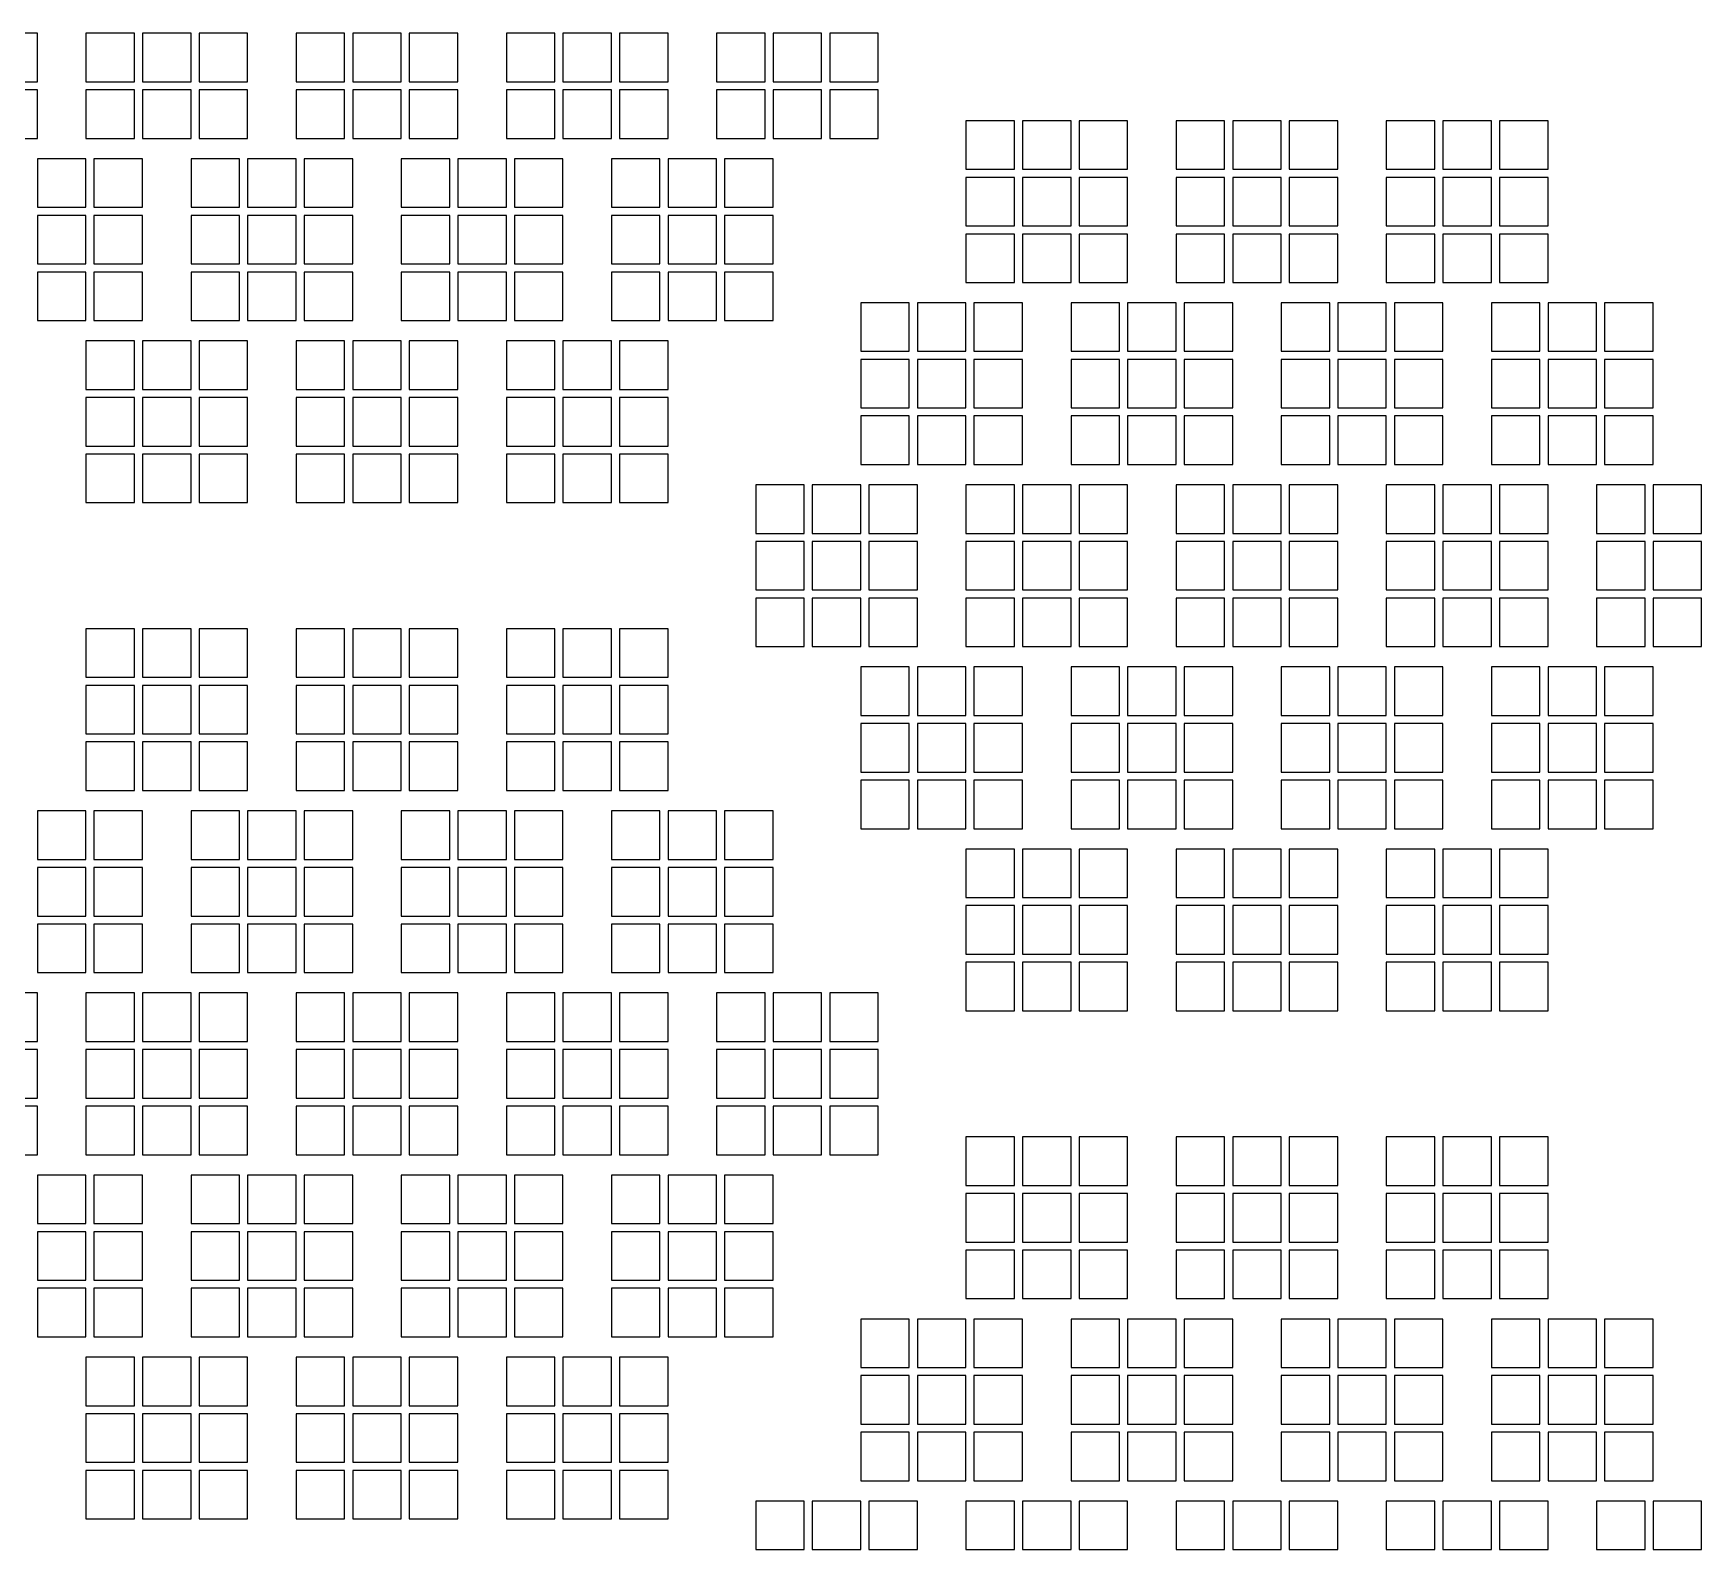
# Model space of a CAD drawing. Extents: x -49 to 54, y -38 to 38.
# Drawn here: x 33.25 to 43.56, y -1.37 to 8 of the extents above; entities that cross this region are included whole.
import ezdxf

# ---------------------------------------------------------------- set-up
doc = ezdxf.new("R2010")
doc.units = 0
doc.layers.add('BACK_LAYER', color=5, linetype='CONTINUOUS')

msp = doc.modelspace()

# ---------------------------------------------------------------- linework, layer by layer
at = {"layer": 'BACK_LAYER'}
for points in [[(32.972, 7.705), (33.272, 7.705), (33.272, 8.005), (32.972, 8.005)], [(33.572, 7.705), (33.872, 7.705), (33.872, 8.005), (33.572, 8.005)], [(33.922, 7.705), (34.222, 7.705), (34.222, 8.005), (33.922, 8.005)], [(34.272, 7.705), (34.572, 7.705), (34.572, 8.005), (34.272, 8.005)], [(34.872, 7.705), (35.172, 7.705), (35.172, 8.005), (34.872, 8.005)], [(35.222, 7.705), (35.522, 7.705), (35.522, 8.005), (35.222, 8.005)], [(35.572, 7.705), (35.872, 7.705), (35.872, 8.005), (35.572, 8.005)], [(36.172, 7.705), (36.472, 7.705), (36.472, 8.005), (36.172, 8.005)], [(36.522, 7.705), (36.822, 7.705), (36.822, 8.005), (36.522, 8.005)], [(36.872, 7.705), (37.172, 7.705), (37.172, 8.005), (36.872, 8.005)], [(37.472, 7.705), (37.772, 7.705), (37.772, 8.005), (37.472, 8.005)], [(37.822, 7.705), (38.122, 7.705), (38.122, 8.005), (37.822, 8.005)], [(38.172, 7.705), (38.472, 7.705), (38.472, 8.005), (38.172, 8.005)], [(32.972, 7.355), (33.272, 7.355), (33.272, 7.655), (32.972, 7.655)], [(33.572, 7.355), (33.872, 7.355), (33.872, 7.655), (33.572, 7.655)], [(33.922, 7.355), (34.222, 7.355), (34.222, 7.655), (33.922, 7.655)], [(34.272, 7.355), (34.572, 7.355), (34.572, 7.655), (34.272, 7.655)], [(34.872, 7.355), (35.172, 7.355), (35.172, 7.655), (34.872, 7.655)], [(35.222, 7.355), (35.522, 7.355), (35.522, 7.655), (35.222, 7.655)], [(35.572, 7.355), (35.872, 7.355), (35.872, 7.655), (35.572, 7.655)], [(36.172, 7.355), (36.472, 7.355), (36.472, 7.655), (36.172, 7.655)], [(36.522, 7.355), (36.822, 7.355), (36.822, 7.655), (36.522, 7.655)], [(36.872, 7.355), (37.172, 7.355), (37.172, 7.655), (36.872, 7.655)], [(37.472, 7.355), (37.772, 7.355), (37.772, 7.655), (37.472, 7.655)], [(37.822, 7.355), (38.122, 7.355), (38.122, 7.655), (37.822, 7.655)], [(38.172, 7.355), (38.472, 7.355), (38.472, 7.655), (38.172, 7.655)], [(39.014, 7.164), (39.314, 7.164), (39.314, 7.464), (39.014, 7.464)], [(39.364, 7.164), (39.664, 7.164), (39.664, 7.464), (39.364, 7.464)], [(39.714, 7.164), (40.014, 7.164), (40.014, 7.464), (39.714, 7.464)], [(40.314, 7.164), (40.614, 7.164), (40.614, 7.464), (40.314, 7.464)], [(40.664, 7.164), (40.964, 7.164), (40.964, 7.464), (40.664, 7.464)], [(41.014, 7.164), (41.314, 7.164), (41.314, 7.464), (41.014, 7.464)], [(41.614, 7.164), (41.914, 7.164), (41.914, 7.464), (41.614, 7.464)], [(41.964, 7.164), (42.264, 7.164), (42.264, 7.464), (41.964, 7.464)], [(42.314, 7.164), (42.614, 7.164), (42.614, 7.464), (42.314, 7.464)], [(33.272, 6.929), (33.572, 6.929), (33.572, 7.229), (33.272, 7.229)], [(33.622, 6.929), (33.922, 6.929), (33.922, 7.229), (33.622, 7.229)], [(34.222, 6.929), (34.522, 6.929), (34.522, 7.229), (34.222, 7.229)], [(34.572, 6.929), (34.872, 6.929), (34.872, 7.229), (34.572, 7.229)], [(34.922, 6.929), (35.222, 6.929), (35.222, 7.229), (34.922, 7.229)], [(35.522, 6.929), (35.822, 6.929), (35.822, 7.229), (35.522, 7.229)], [(35.872, 6.929), (36.172, 6.929), (36.172, 7.229), (35.872, 7.229)], [(36.222, 6.929), (36.522, 6.929), (36.522, 7.229), (36.222, 7.229)], [(36.822, 6.929), (37.122, 6.929), (37.122, 7.229), (36.822, 7.229)], [(37.172, 6.929), (37.472, 6.929), (37.472, 7.229), (37.172, 7.229)], [(37.522, 6.929), (37.822, 6.929), (37.822, 7.229), (37.522, 7.229)], [(39.014, 6.814), (39.314, 6.814), (39.314, 7.114), (39.014, 7.114)], [(39.364, 6.814), (39.664, 6.814), (39.664, 7.114), (39.364, 7.114)], [(39.714, 6.814), (40.014, 6.814), (40.014, 7.114), (39.714, 7.114)], [(40.314, 6.814), (40.614, 6.814), (40.614, 7.114), (40.314, 7.114)], [(40.664, 6.814), (40.964, 6.814), (40.964, 7.114), (40.664, 7.114)], [(41.014, 6.814), (41.314, 6.814), (41.314, 7.114), (41.014, 7.114)], [(41.614, 6.814), (41.914, 6.814), (41.914, 7.114), (41.614, 7.114)], [(41.964, 6.814), (42.264, 6.814), (42.264, 7.114), (41.964, 7.114)], [(42.314, 6.814), (42.614, 6.814), (42.614, 7.114), (42.314, 7.114)], [(33.272, 6.579), (33.572, 6.579), (33.572, 6.879), (33.272, 6.879)], [(33.622, 6.579), (33.922, 6.579), (33.922, 6.879), (33.622, 6.879)], [(34.222, 6.579), (34.522, 6.579), (34.522, 6.879), (34.222, 6.879)], [(34.572, 6.579), (34.872, 6.579), (34.872, 6.879), (34.572, 6.879)], [(34.922, 6.579), (35.222, 6.579), (35.222, 6.879), (34.922, 6.879)], [(35.522, 6.579), (35.822, 6.579), (35.822, 6.879), (35.522, 6.879)], [(35.872, 6.579), (36.172, 6.579), (36.172, 6.879), (35.872, 6.879)], [(36.222, 6.579), (36.522, 6.579), (36.522, 6.879), (36.222, 6.879)], [(36.822, 6.579), (37.122, 6.579), (37.122, 6.879), (36.822, 6.879)], [(37.172, 6.579), (37.472, 6.579), (37.472, 6.879), (37.172, 6.879)], [(37.522, 6.579), (37.822, 6.579), (37.822, 6.879), (37.522, 6.879)], [(39.014, 6.464), (39.314, 6.464), (39.314, 6.764), (39.014, 6.764)], [(39.364, 6.464), (39.664, 6.464), (39.664, 6.764), (39.364, 6.764)], [(39.714, 6.464), (40.014, 6.464), (40.014, 6.764), (39.714, 6.764)], [(40.314, 6.464), (40.614, 6.464), (40.614, 6.764), (40.314, 6.764)], [(40.664, 6.464), (40.964, 6.464), (40.964, 6.764), (40.664, 6.764)], [(41.014, 6.464), (41.314, 6.464), (41.314, 6.764), (41.014, 6.764)], [(41.614, 6.464), (41.914, 6.464), (41.914, 6.764), (41.614, 6.764)], [(41.964, 6.464), (42.264, 6.464), (42.264, 6.764), (41.964, 6.764)], [(42.314, 6.464), (42.614, 6.464), (42.614, 6.764), (42.314, 6.764)], [(33.272, 6.229), (33.572, 6.229), (33.572, 6.529), (33.272, 6.529)], [(33.622, 6.229), (33.922, 6.229), (33.922, 6.529), (33.622, 6.529)], [(34.222, 6.229), (34.522, 6.229), (34.522, 6.529), (34.222, 6.529)], [(34.572, 6.229), (34.872, 6.229), (34.872, 6.529), (34.572, 6.529)], [(34.922, 6.229), (35.222, 6.229), (35.222, 6.529), (34.922, 6.529)], [(35.522, 6.229), (35.822, 6.229), (35.822, 6.529), (35.522, 6.529)], [(35.872, 6.229), (36.172, 6.229), (36.172, 6.529), (35.872, 6.529)], [(36.222, 6.229), (36.522, 6.229), (36.522, 6.529), (36.222, 6.529)], [(36.822, 6.229), (37.122, 6.229), (37.122, 6.529), (36.822, 6.529)], [(37.172, 6.229), (37.472, 6.229), (37.472, 6.529), (37.172, 6.529)], [(37.522, 6.229), (37.822, 6.229), (37.822, 6.529), (37.522, 6.529)], [(38.364, 6.039), (38.664, 6.039), (38.664, 6.339), (38.364, 6.339)], [(38.714, 6.039), (39.014, 6.039), (39.014, 6.339), (38.714, 6.339)], [(39.064, 6.039), (39.364, 6.039), (39.364, 6.339), (39.064, 6.339)], [(39.664, 6.039), (39.964, 6.039), (39.964, 6.339), (39.664, 6.339)], [(40.014, 6.039), (40.314, 6.039), (40.314, 6.339), (40.014, 6.339)], [(40.364, 6.039), (40.664, 6.039), (40.664, 6.339), (40.364, 6.339)], [(40.964, 6.039), (41.264, 6.039), (41.264, 6.339), (40.964, 6.339)], [(41.314, 6.039), (41.614, 6.039), (41.614, 6.339), (41.314, 6.339)], [(41.664, 6.039), (41.964, 6.039), (41.964, 6.339), (41.664, 6.339)], [(42.264, 6.039), (42.564, 6.039), (42.564, 6.339), (42.264, 6.339)], [(42.614, 6.039), (42.914, 6.039), (42.914, 6.339), (42.614, 6.339)], [(42.964, 6.039), (43.264, 6.039), (43.264, 6.339), (42.964, 6.339)], [(33.572, 5.803), (33.872, 5.803), (33.872, 6.103), (33.572, 6.103)], [(33.922, 5.803), (34.222, 5.803), (34.222, 6.103), (33.922, 6.103)], [(34.272, 5.803), (34.572, 5.803), (34.572, 6.103), (34.272, 6.103)], [(34.872, 5.803), (35.172, 5.803), (35.172, 6.103), (34.872, 6.103)], [(35.222, 5.803), (35.522, 5.803), (35.522, 6.103), (35.222, 6.103)], [(35.572, 5.803), (35.872, 5.803), (35.872, 6.103), (35.572, 6.103)], [(36.172, 5.803), (36.472, 5.803), (36.472, 6.103), (36.172, 6.103)], [(36.522, 5.803), (36.822, 5.803), (36.822, 6.103), (36.522, 6.103)], [(36.872, 5.803), (37.172, 5.803), (37.172, 6.103), (36.872, 6.103)], [(38.364, 5.689), (38.664, 5.689), (38.664, 5.989), (38.364, 5.989)], [(38.714, 5.689), (39.014, 5.689), (39.014, 5.989), (38.714, 5.989)], [(39.064, 5.689), (39.364, 5.689), (39.364, 5.989), (39.064, 5.989)], [(39.664, 5.689), (39.964, 5.689), (39.964, 5.989), (39.664, 5.989)], [(40.014, 5.689), (40.314, 5.689), (40.314, 5.989), (40.014, 5.989)], [(40.364, 5.689), (40.664, 5.689), (40.664, 5.989), (40.364, 5.989)], [(40.964, 5.689), (41.264, 5.689), (41.264, 5.989), (40.964, 5.989)], [(41.314, 5.689), (41.614, 5.689), (41.614, 5.989), (41.314, 5.989)], [(41.664, 5.689), (41.964, 5.689), (41.964, 5.989), (41.664, 5.989)], [(42.264, 5.689), (42.564, 5.689), (42.564, 5.989), (42.264, 5.989)], [(42.614, 5.689), (42.914, 5.689), (42.914, 5.989), (42.614, 5.989)], [(42.964, 5.689), (43.264, 5.689), (43.264, 5.989), (42.964, 5.989)], [(33.572, 5.453), (33.872, 5.453), (33.872, 5.753), (33.572, 5.753)], [(33.922, 5.453), (34.222, 5.453), (34.222, 5.753), (33.922, 5.753)], [(34.272, 5.453), (34.572, 5.453), (34.572, 5.753), (34.272, 5.753)], [(34.872, 5.453), (35.172, 5.453), (35.172, 5.753), (34.872, 5.753)], [(35.222, 5.453), (35.522, 5.453), (35.522, 5.753), (35.222, 5.753)], [(35.572, 5.453), (35.872, 5.453), (35.872, 5.753), (35.572, 5.753)], [(36.172, 5.453), (36.472, 5.453), (36.472, 5.753), (36.172, 5.753)], [(36.522, 5.453), (36.822, 5.453), (36.822, 5.753), (36.522, 5.753)], [(36.872, 5.453), (37.172, 5.453), (37.172, 5.753), (36.872, 5.753)], [(38.364, 5.339), (38.664, 5.339), (38.664, 5.639), (38.364, 5.639)], [(38.714, 5.339), (39.014, 5.339), (39.014, 5.639), (38.714, 5.639)], [(39.064, 5.339), (39.364, 5.339), (39.364, 5.639), (39.064, 5.639)], [(39.664, 5.339), (39.964, 5.339), (39.964, 5.639), (39.664, 5.639)], [(40.014, 5.339), (40.314, 5.339), (40.314, 5.639), (40.014, 5.639)], [(40.364, 5.339), (40.664, 5.339), (40.664, 5.639), (40.364, 5.639)], [(40.964, 5.339), (41.264, 5.339), (41.264, 5.639), (40.964, 5.639)], [(41.314, 5.339), (41.614, 5.339), (41.614, 5.639), (41.314, 5.639)], [(41.664, 5.339), (41.964, 5.339), (41.964, 5.639), (41.664, 5.639)], [(42.264, 5.339), (42.564, 5.339), (42.564, 5.639), (42.264, 5.639)], [(42.614, 5.339), (42.914, 5.339), (42.914, 5.639), (42.614, 5.639)], [(42.964, 5.339), (43.264, 5.339), (43.264, 5.639), (42.964, 5.639)], [(33.572, 5.103), (33.872, 5.103), (33.872, 5.403), (33.572, 5.403)], [(33.922, 5.103), (34.222, 5.103), (34.222, 5.403), (33.922, 5.403)], [(34.272, 5.103), (34.572, 5.103), (34.572, 5.403), (34.272, 5.403)], [(34.872, 5.103), (35.172, 5.103), (35.172, 5.403), (34.872, 5.403)], [(35.222, 5.103), (35.522, 5.103), (35.522, 5.403), (35.222, 5.403)], [(35.572, 5.103), (35.872, 5.103), (35.872, 5.403), (35.572, 5.403)], [(36.172, 5.103), (36.472, 5.103), (36.472, 5.403), (36.172, 5.403)], [(36.522, 5.103), (36.822, 5.103), (36.822, 5.403), (36.522, 5.403)], [(36.872, 5.103), (37.172, 5.103), (37.172, 5.403), (36.872, 5.403)], [(37.714, 4.913), (38.014, 4.913), (38.014, 5.213), (37.714, 5.213)], [(38.064, 4.913), (38.364, 4.913), (38.364, 5.213), (38.064, 5.213)], [(38.414, 4.913), (38.714, 4.913), (38.714, 5.213), (38.414, 5.213)], [(39.014, 4.913), (39.314, 4.913), (39.314, 5.213), (39.014, 5.213)], [(39.364, 4.913), (39.664, 4.913), (39.664, 5.213), (39.364, 5.213)], [(39.714, 4.913), (40.014, 4.913), (40.014, 5.213), (39.714, 5.213)], [(40.314, 4.913), (40.614, 4.913), (40.614, 5.213), (40.314, 5.213)], [(40.664, 4.913), (40.964, 4.913), (40.964, 5.213), (40.664, 5.213)], [(41.014, 4.913), (41.314, 4.913), (41.314, 5.213), (41.014, 5.213)], [(41.614, 4.913), (41.914, 4.913), (41.914, 5.213), (41.614, 5.213)], [(41.964, 4.913), (42.264, 4.913), (42.264, 5.213), (41.964, 5.213)], [(42.314, 4.913), (42.614, 4.913), (42.614, 5.213), (42.314, 5.213)], [(42.914, 4.913), (43.214, 4.913), (43.214, 5.213), (42.914, 5.213)], [(43.264, 4.913), (43.564, 4.913), (43.564, 5.213), (43.264, 5.213)], [(37.714, 4.563), (38.014, 4.563), (38.014, 4.863), (37.714, 4.863)], [(38.064, 4.563), (38.364, 4.563), (38.364, 4.863), (38.064, 4.863)], [(38.414, 4.563), (38.714, 4.563), (38.714, 4.863), (38.414, 4.863)], [(39.014, 4.563), (39.314, 4.563), (39.314, 4.863), (39.014, 4.863)], [(39.364, 4.563), (39.664, 4.563), (39.664, 4.863), (39.364, 4.863)], [(39.714, 4.563), (40.014, 4.563), (40.014, 4.863), (39.714, 4.863)], [(40.314, 4.563), (40.614, 4.563), (40.614, 4.863), (40.314, 4.863)], [(40.664, 4.563), (40.964, 4.563), (40.964, 4.863), (40.664, 4.863)], [(41.014, 4.563), (41.314, 4.563), (41.314, 4.863), (41.014, 4.863)], [(41.614, 4.563), (41.914, 4.563), (41.914, 4.863), (41.614, 4.863)], [(41.964, 4.563), (42.264, 4.563), (42.264, 4.863), (41.964, 4.863)], [(42.314, 4.563), (42.614, 4.563), (42.614, 4.863), (42.314, 4.863)], [(42.914, 4.563), (43.214, 4.563), (43.214, 4.863), (42.914, 4.863)], [(43.264, 4.563), (43.564, 4.563), (43.564, 4.863), (43.264, 4.863)], [(37.714, 4.213), (38.014, 4.213), (38.014, 4.513), (37.714, 4.513)], [(38.064, 4.213), (38.364, 4.213), (38.364, 4.513), (38.064, 4.513)], [(38.414, 4.213), (38.714, 4.213), (38.714, 4.513), (38.414, 4.513)], [(39.014, 4.213), (39.314, 4.213), (39.314, 4.513), (39.014, 4.513)], [(39.364, 4.213), (39.664, 4.213), (39.664, 4.513), (39.364, 4.513)], [(39.714, 4.213), (40.014, 4.213), (40.014, 4.513), (39.714, 4.513)], [(40.314, 4.213), (40.614, 4.213), (40.614, 4.513), (40.314, 4.513)], [(40.664, 4.213), (40.964, 4.213), (40.964, 4.513), (40.664, 4.513)], [(41.014, 4.213), (41.314, 4.213), (41.314, 4.513), (41.014, 4.513)], [(41.614, 4.213), (41.914, 4.213), (41.914, 4.513), (41.614, 4.513)], [(41.964, 4.213), (42.264, 4.213), (42.264, 4.513), (41.964, 4.513)], [(42.314, 4.213), (42.614, 4.213), (42.614, 4.513), (42.314, 4.513)], [(42.914, 4.213), (43.214, 4.213), (43.214, 4.513), (42.914, 4.513)], [(43.264, 4.213), (43.564, 4.213), (43.564, 4.513), (43.264, 4.513)], [(33.572, 4.023), (33.872, 4.023), (33.872, 4.323), (33.572, 4.323)], [(33.922, 4.023), (34.222, 4.023), (34.222, 4.323), (33.922, 4.323)], [(34.272, 4.023), (34.572, 4.023), (34.572, 4.323), (34.272, 4.323)], [(34.872, 4.023), (35.172, 4.023), (35.172, 4.323), (34.872, 4.323)], [(35.222, 4.023), (35.522, 4.023), (35.522, 4.323), (35.222, 4.323)], [(35.572, 4.023), (35.872, 4.023), (35.872, 4.323), (35.572, 4.323)], [(36.172, 4.023), (36.472, 4.023), (36.472, 4.323), (36.172, 4.323)], [(36.522, 4.023), (36.822, 4.023), (36.822, 4.323), (36.522, 4.323)], [(36.872, 4.023), (37.172, 4.023), (37.172, 4.323), (36.872, 4.323)], [(38.364, 3.787), (38.664, 3.787), (38.664, 4.087), (38.364, 4.087)], [(38.714, 3.787), (39.014, 3.787), (39.014, 4.087), (38.714, 4.087)], [(39.064, 3.787), (39.364, 3.787), (39.364, 4.087), (39.064, 4.087)], [(39.664, 3.787), (39.964, 3.787), (39.964, 4.087), (39.664, 4.087)], [(40.014, 3.787), (40.314, 3.787), (40.314, 4.087), (40.014, 4.087)], [(40.364, 3.787), (40.664, 3.787), (40.664, 4.087), (40.364, 4.087)], [(40.964, 3.787), (41.264, 3.787), (41.264, 4.087), (40.964, 4.087)], [(41.314, 3.787), (41.614, 3.787), (41.614, 4.087), (41.314, 4.087)], [(41.664, 3.787), (41.964, 3.787), (41.964, 4.087), (41.664, 4.087)], [(42.264, 3.787), (42.564, 3.787), (42.564, 4.087), (42.264, 4.087)], [(42.614, 3.787), (42.914, 3.787), (42.914, 4.087), (42.614, 4.087)], [(42.964, 3.787), (43.264, 3.787), (43.264, 4.087), (42.964, 4.087)], [(33.572, 3.673), (33.872, 3.673), (33.872, 3.973), (33.572, 3.973)], [(33.922, 3.673), (34.222, 3.673), (34.222, 3.973), (33.922, 3.973)], [(34.272, 3.673), (34.572, 3.673), (34.572, 3.973), (34.272, 3.973)], [(34.872, 3.673), (35.172, 3.673), (35.172, 3.973), (34.872, 3.973)], [(35.222, 3.673), (35.522, 3.673), (35.522, 3.973), (35.222, 3.973)], [(35.572, 3.673), (35.872, 3.673), (35.872, 3.973), (35.572, 3.973)], [(36.172, 3.673), (36.472, 3.673), (36.472, 3.973), (36.172, 3.973)], [(36.522, 3.673), (36.822, 3.673), (36.822, 3.973), (36.522, 3.973)], [(36.872, 3.673), (37.172, 3.673), (37.172, 3.973), (36.872, 3.973)], [(38.364, 3.437), (38.664, 3.437), (38.664, 3.737), (38.364, 3.737)], [(38.714, 3.437), (39.014, 3.437), (39.014, 3.737), (38.714, 3.737)], [(39.064, 3.437), (39.364, 3.437), (39.364, 3.737), (39.064, 3.737)], [(39.664, 3.437), (39.964, 3.437), (39.964, 3.737), (39.664, 3.737)], [(40.014, 3.437), (40.314, 3.437), (40.314, 3.737), (40.014, 3.737)], [(40.364, 3.437), (40.664, 3.437), (40.664, 3.737), (40.364, 3.737)], [(40.964, 3.437), (41.264, 3.437), (41.264, 3.737), (40.964, 3.737)], [(41.314, 3.437), (41.614, 3.437), (41.614, 3.737), (41.314, 3.737)], [(41.664, 3.437), (41.964, 3.437), (41.964, 3.737), (41.664, 3.737)], [(42.264, 3.437), (42.564, 3.437), (42.564, 3.737), (42.264, 3.737)], [(42.614, 3.437), (42.914, 3.437), (42.914, 3.737), (42.614, 3.737)], [(42.964, 3.437), (43.264, 3.437), (43.264, 3.737), (42.964, 3.737)], [(33.572, 3.323), (33.872, 3.323), (33.872, 3.623), (33.572, 3.623)], [(33.922, 3.323), (34.222, 3.323), (34.222, 3.623), (33.922, 3.623)], [(34.272, 3.323), (34.572, 3.323), (34.572, 3.623), (34.272, 3.623)], [(34.872, 3.323), (35.172, 3.323), (35.172, 3.623), (34.872, 3.623)], [(35.222, 3.323), (35.522, 3.323), (35.522, 3.623), (35.222, 3.623)], [(35.572, 3.323), (35.872, 3.323), (35.872, 3.623), (35.572, 3.623)], [(36.172, 3.323), (36.472, 3.323), (36.472, 3.623), (36.172, 3.623)], [(36.522, 3.323), (36.822, 3.323), (36.822, 3.623), (36.522, 3.623)], [(36.872, 3.323), (37.172, 3.323), (37.172, 3.623), (36.872, 3.623)], [(38.364, 3.087), (38.664, 3.087), (38.664, 3.387), (38.364, 3.387)], [(38.714, 3.087), (39.014, 3.087), (39.014, 3.387), (38.714, 3.387)], [(39.064, 3.087), (39.364, 3.087), (39.364, 3.387), (39.064, 3.387)], [(39.664, 3.087), (39.964, 3.087), (39.964, 3.387), (39.664, 3.387)], [(40.014, 3.087), (40.314, 3.087), (40.314, 3.387), (40.014, 3.387)], [(40.364, 3.087), (40.664, 3.087), (40.664, 3.387), (40.364, 3.387)], [(40.964, 3.087), (41.264, 3.087), (41.264, 3.387), (40.964, 3.387)], [(41.314, 3.087), (41.614, 3.087), (41.614, 3.387), (41.314, 3.387)], [(41.664, 3.087), (41.964, 3.087), (41.964, 3.387), (41.664, 3.387)], [(42.264, 3.087), (42.564, 3.087), (42.564, 3.387), (42.264, 3.387)], [(42.614, 3.087), (42.914, 3.087), (42.914, 3.387), (42.614, 3.387)], [(42.964, 3.087), (43.264, 3.087), (43.264, 3.387), (42.964, 3.387)], [(33.272, 2.897), (33.572, 2.897), (33.572, 3.197), (33.272, 3.197)], [(33.622, 2.897), (33.922, 2.897), (33.922, 3.197), (33.622, 3.197)], [(34.222, 2.897), (34.522, 2.897), (34.522, 3.197), (34.222, 3.197)], [(34.572, 2.897), (34.872, 2.897), (34.872, 3.197), (34.572, 3.197)], [(34.922, 2.897), (35.222, 2.897), (35.222, 3.197), (34.922, 3.197)], [(35.522, 2.897), (35.822, 2.897), (35.822, 3.197), (35.522, 3.197)], [(35.872, 2.897), (36.172, 2.897), (36.172, 3.197), (35.872, 3.197)], [(36.222, 2.897), (36.522, 2.897), (36.522, 3.197), (36.222, 3.197)], [(36.822, 2.897), (37.122, 2.897), (37.122, 3.197), (36.822, 3.197)], [(37.172, 2.897), (37.472, 2.897), (37.472, 3.197), (37.172, 3.197)], [(37.522, 2.897), (37.822, 2.897), (37.822, 3.197), (37.522, 3.197)], [(39.014, 2.661), (39.314, 2.661), (39.314, 2.961), (39.014, 2.961)], [(39.364, 2.661), (39.664, 2.661), (39.664, 2.961), (39.364, 2.961)], [(39.714, 2.661), (40.014, 2.661), (40.014, 2.961), (39.714, 2.961)], [(40.314, 2.661), (40.614, 2.661), (40.614, 2.961), (40.314, 2.961)], [(40.664, 2.661), (40.964, 2.661), (40.964, 2.961), (40.664, 2.961)], [(41.014, 2.661), (41.314, 2.661), (41.314, 2.961), (41.014, 2.961)], [(41.614, 2.661), (41.914, 2.661), (41.914, 2.961), (41.614, 2.961)], [(41.964, 2.661), (42.264, 2.661), (42.264, 2.961), (41.964, 2.961)], [(42.314, 2.661), (42.614, 2.661), (42.614, 2.961), (42.314, 2.961)], [(33.272, 2.547), (33.572, 2.547), (33.572, 2.847), (33.272, 2.847)], [(33.622, 2.547), (33.922, 2.547), (33.922, 2.847), (33.622, 2.847)], [(34.222, 2.547), (34.522, 2.547), (34.522, 2.847), (34.222, 2.847)], [(34.572, 2.547), (34.872, 2.547), (34.872, 2.847), (34.572, 2.847)], [(34.922, 2.547), (35.222, 2.547), (35.222, 2.847), (34.922, 2.847)], [(35.522, 2.547), (35.822, 2.547), (35.822, 2.847), (35.522, 2.847)], [(35.872, 2.547), (36.172, 2.547), (36.172, 2.847), (35.872, 2.847)], [(36.222, 2.547), (36.522, 2.547), (36.522, 2.847), (36.222, 2.847)], [(36.822, 2.547), (37.122, 2.547), (37.122, 2.847), (36.822, 2.847)], [(37.172, 2.547), (37.472, 2.547), (37.472, 2.847), (37.172, 2.847)], [(37.522, 2.547), (37.822, 2.547), (37.822, 2.847), (37.522, 2.847)], [(39.014, 2.311), (39.314, 2.311), (39.314, 2.611), (39.014, 2.611)], [(39.364, 2.311), (39.664, 2.311), (39.664, 2.611), (39.364, 2.611)], [(39.714, 2.311), (40.014, 2.311), (40.014, 2.611), (39.714, 2.611)], [(40.314, 2.311), (40.614, 2.311), (40.614, 2.611), (40.314, 2.611)], [(40.664, 2.311), (40.964, 2.311), (40.964, 2.611), (40.664, 2.611)], [(41.014, 2.311), (41.314, 2.311), (41.314, 2.611), (41.014, 2.611)], [(41.614, 2.311), (41.914, 2.311), (41.914, 2.611), (41.614, 2.611)], [(41.964, 2.311), (42.264, 2.311), (42.264, 2.611), (41.964, 2.611)], [(42.314, 2.311), (42.614, 2.311), (42.614, 2.611), (42.314, 2.611)], [(33.272, 2.197), (33.572, 2.197), (33.572, 2.497), (33.272, 2.497)], [(33.622, 2.197), (33.922, 2.197), (33.922, 2.497), (33.622, 2.497)], [(34.222, 2.197), (34.522, 2.197), (34.522, 2.497), (34.222, 2.497)], [(34.572, 2.197), (34.872, 2.197), (34.872, 2.497), (34.572, 2.497)], [(34.922, 2.197), (35.222, 2.197), (35.222, 2.497), (34.922, 2.497)], [(35.522, 2.197), (35.822, 2.197), (35.822, 2.497), (35.522, 2.497)], [(35.872, 2.197), (36.172, 2.197), (36.172, 2.497), (35.872, 2.497)], [(36.222, 2.197), (36.522, 2.197), (36.522, 2.497), (36.222, 2.497)], [(36.822, 2.197), (37.122, 2.197), (37.122, 2.497), (36.822, 2.497)], [(37.172, 2.197), (37.472, 2.197), (37.472, 2.497), (37.172, 2.497)], [(37.522, 2.197), (37.822, 2.197), (37.822, 2.497), (37.522, 2.497)], [(39.014, 1.961), (39.314, 1.961), (39.314, 2.261), (39.014, 2.261)], [(39.364, 1.961), (39.664, 1.961), (39.664, 2.261), (39.364, 2.261)], [(39.714, 1.961), (40.014, 1.961), (40.014, 2.261), (39.714, 2.261)], [(40.314, 1.961), (40.614, 1.961), (40.614, 2.261), (40.314, 2.261)], [(40.664, 1.961), (40.964, 1.961), (40.964, 2.261), (40.664, 2.261)], [(41.014, 1.961), (41.314, 1.961), (41.314, 2.261), (41.014, 2.261)], [(41.614, 1.961), (41.914, 1.961), (41.914, 2.261), (41.614, 2.261)], [(41.964, 1.961), (42.264, 1.961), (42.264, 2.261), (41.964, 2.261)], [(42.314, 1.961), (42.614, 1.961), (42.614, 2.261), (42.314, 2.261)], [(32.972, 1.771), (33.272, 1.771), (33.272, 2.071), (32.972, 2.071)], [(33.572, 1.771), (33.872, 1.771), (33.872, 2.071), (33.572, 2.071)], [(33.922, 1.771), (34.222, 1.771), (34.222, 2.071), (33.922, 2.071)], [(34.272, 1.771), (34.572, 1.771), (34.572, 2.071), (34.272, 2.071)], [(34.872, 1.771), (35.172, 1.771), (35.172, 2.071), (34.872, 2.071)], [(35.222, 1.771), (35.522, 1.771), (35.522, 2.071), (35.222, 2.071)], [(35.572, 1.771), (35.872, 1.771), (35.872, 2.071), (35.572, 2.071)], [(36.172, 1.771), (36.472, 1.771), (36.472, 2.071), (36.172, 2.071)], [(36.522, 1.771), (36.822, 1.771), (36.822, 2.071), (36.522, 2.071)], [(36.872, 1.771), (37.172, 1.771), (37.172, 2.071), (36.872, 2.071)], [(37.472, 1.771), (37.772, 1.771), (37.772, 2.071), (37.472, 2.071)], [(37.822, 1.771), (38.122, 1.771), (38.122, 2.071), (37.822, 2.071)], [(38.172, 1.771), (38.472, 1.771), (38.472, 2.071), (38.172, 2.071)], [(32.972, 1.421), (33.272, 1.421), (33.272, 1.721), (32.972, 1.721)], [(33.572, 1.421), (33.872, 1.421), (33.872, 1.721), (33.572, 1.721)], [(33.922, 1.421), (34.222, 1.421), (34.222, 1.721), (33.922, 1.721)], [(34.272, 1.421), (34.572, 1.421), (34.572, 1.721), (34.272, 1.721)], [(34.872, 1.421), (35.172, 1.421), (35.172, 1.721), (34.872, 1.721)], [(35.222, 1.421), (35.522, 1.421), (35.522, 1.721), (35.222, 1.721)], [(35.572, 1.421), (35.872, 1.421), (35.872, 1.721), (35.572, 1.721)], [(36.172, 1.421), (36.472, 1.421), (36.472, 1.721), (36.172, 1.721)], [(36.522, 1.421), (36.822, 1.421), (36.822, 1.721), (36.522, 1.721)], [(36.872, 1.421), (37.172, 1.421), (37.172, 1.721), (36.872, 1.721)], [(37.472, 1.421), (37.772, 1.421), (37.772, 1.721), (37.472, 1.721)], [(37.822, 1.421), (38.122, 1.421), (38.122, 1.721), (37.822, 1.721)], [(38.172, 1.421), (38.472, 1.421), (38.472, 1.721), (38.172, 1.721)], [(32.972, 1.071), (33.272, 1.071), (33.272, 1.371), (32.972, 1.371)], [(33.572, 1.071), (33.872, 1.071), (33.872, 1.371), (33.572, 1.371)], [(33.922, 1.071), (34.222, 1.071), (34.222, 1.371), (33.922, 1.371)], [(34.272, 1.071), (34.572, 1.071), (34.572, 1.371), (34.272, 1.371)], [(34.872, 1.071), (35.172, 1.071), (35.172, 1.371), (34.872, 1.371)], [(35.222, 1.071), (35.522, 1.071), (35.522, 1.371), (35.222, 1.371)], [(35.572, 1.071), (35.872, 1.071), (35.872, 1.371), (35.572, 1.371)], [(36.172, 1.071), (36.472, 1.071), (36.472, 1.371), (36.172, 1.371)], [(36.522, 1.071), (36.822, 1.071), (36.822, 1.371), (36.522, 1.371)], [(36.872, 1.071), (37.172, 1.071), (37.172, 1.371), (36.872, 1.371)], [(37.472, 1.071), (37.772, 1.071), (37.772, 1.371), (37.472, 1.371)], [(37.822, 1.071), (38.122, 1.071), (38.122, 1.371), (37.822, 1.371)], [(38.172, 1.071), (38.472, 1.071), (38.472, 1.371), (38.172, 1.371)], [(39.014, 0.881), (39.314, 0.881), (39.314, 1.181), (39.014, 1.181)], [(39.364, 0.881), (39.664, 0.881), (39.664, 1.181), (39.364, 1.181)], [(39.714, 0.881), (40.014, 0.881), (40.014, 1.181), (39.714, 1.181)], [(40.314, 0.881), (40.614, 0.881), (40.614, 1.181), (40.314, 1.181)], [(40.664, 0.881), (40.964, 0.881), (40.964, 1.181), (40.664, 1.181)], [(41.014, 0.881), (41.314, 0.881), (41.314, 1.181), (41.014, 1.181)], [(41.614, 0.881), (41.914, 0.881), (41.914, 1.181), (41.614, 1.181)], [(41.964, 0.881), (42.264, 0.881), (42.264, 1.181), (41.964, 1.181)], [(42.314, 0.881), (42.614, 0.881), (42.614, 1.181), (42.314, 1.181)], [(33.272, 0.645), (33.572, 0.645), (33.572, 0.945), (33.272, 0.945)], [(33.622, 0.645), (33.922, 0.645), (33.922, 0.945), (33.622, 0.945)], [(34.222, 0.645), (34.522, 0.645), (34.522, 0.945), (34.222, 0.945)], [(34.572, 0.645), (34.872, 0.645), (34.872, 0.945), (34.572, 0.945)], [(34.922, 0.645), (35.222, 0.645), (35.222, 0.945), (34.922, 0.945)], [(35.522, 0.645), (35.822, 0.645), (35.822, 0.945), (35.522, 0.945)], [(35.872, 0.645), (36.172, 0.645), (36.172, 0.945), (35.872, 0.945)], [(36.222, 0.645), (36.522, 0.645), (36.522, 0.945), (36.222, 0.945)], [(36.822, 0.645), (37.122, 0.645), (37.122, 0.945), (36.822, 0.945)], [(37.172, 0.645), (37.472, 0.645), (37.472, 0.945), (37.172, 0.945)], [(37.522, 0.645), (37.822, 0.645), (37.822, 0.945), (37.522, 0.945)], [(39.014, 0.531), (39.314, 0.531), (39.314, 0.831), (39.014, 0.831)], [(39.364, 0.531), (39.664, 0.531), (39.664, 0.831), (39.364, 0.831)], [(39.714, 0.531), (40.014, 0.531), (40.014, 0.831), (39.714, 0.831)], [(40.314, 0.531), (40.614, 0.531), (40.614, 0.831), (40.314, 0.831)], [(40.664, 0.531), (40.964, 0.531), (40.964, 0.831), (40.664, 0.831)], [(41.014, 0.531), (41.314, 0.531), (41.314, 0.831), (41.014, 0.831)], [(41.614, 0.531), (41.914, 0.531), (41.914, 0.831), (41.614, 0.831)], [(41.964, 0.531), (42.264, 0.531), (42.264, 0.831), (41.964, 0.831)], [(42.314, 0.531), (42.614, 0.531), (42.614, 0.831), (42.314, 0.831)], [(33.272, 0.295), (33.572, 0.295), (33.572, 0.595), (33.272, 0.595)], [(33.622, 0.295), (33.922, 0.295), (33.922, 0.595), (33.622, 0.595)], [(34.222, 0.295), (34.522, 0.295), (34.522, 0.595), (34.222, 0.595)], [(34.572, 0.295), (34.872, 0.295), (34.872, 0.595), (34.572, 0.595)], [(34.922, 0.295), (35.222, 0.295), (35.222, 0.595), (34.922, 0.595)], [(35.522, 0.295), (35.822, 0.295), (35.822, 0.595), (35.522, 0.595)], [(35.872, 0.295), (36.172, 0.295), (36.172, 0.595), (35.872, 0.595)], [(36.222, 0.295), (36.522, 0.295), (36.522, 0.595), (36.222, 0.595)], [(36.822, 0.295), (37.122, 0.295), (37.122, 0.595), (36.822, 0.595)], [(37.172, 0.295), (37.472, 0.295), (37.472, 0.595), (37.172, 0.595)], [(37.522, 0.295), (37.822, 0.295), (37.822, 0.595), (37.522, 0.595)], [(39.014, 0.181), (39.314, 0.181), (39.314, 0.481), (39.014, 0.481)], [(39.364, 0.181), (39.664, 0.181), (39.664, 0.481), (39.364, 0.481)], [(39.714, 0.181), (40.014, 0.181), (40.014, 0.481), (39.714, 0.481)], [(40.314, 0.181), (40.614, 0.181), (40.614, 0.481), (40.314, 0.481)], [(40.664, 0.181), (40.964, 0.181), (40.964, 0.481), (40.664, 0.481)], [(41.014, 0.181), (41.314, 0.181), (41.314, 0.481), (41.014, 0.481)], [(41.614, 0.181), (41.914, 0.181), (41.914, 0.481), (41.614, 0.481)], [(41.964, 0.181), (42.264, 0.181), (42.264, 0.481), (41.964, 0.481)], [(42.314, 0.181), (42.614, 0.181), (42.614, 0.481), (42.314, 0.481)], [(33.272, -0.055), (33.572, -0.055), (33.572, 0.245), (33.272, 0.245)], [(33.622, -0.055), (33.922, -0.055), (33.922, 0.245), (33.622, 0.245)], [(34.222, -0.055), (34.522, -0.055), (34.522, 0.245), (34.222, 0.245)], [(34.572, -0.055), (34.872, -0.055), (34.872, 0.245), (34.572, 0.245)], [(34.922, -0.055), (35.222, -0.055), (35.222, 0.245), (34.922, 0.245)], [(35.522, -0.055), (35.822, -0.055), (35.822, 0.245), (35.522, 0.245)], [(35.872, -0.055), (36.172, -0.055), (36.172, 0.245), (35.872, 0.245)], [(36.222, -0.055), (36.522, -0.055), (36.522, 0.245), (36.222, 0.245)], [(36.822, -0.055), (37.122, -0.055), (37.122, 0.245), (36.822, 0.245)], [(37.172, -0.055), (37.472, -0.055), (37.472, 0.245), (37.172, 0.245)], [(37.522, -0.055), (37.822, -0.055), (37.822, 0.245), (37.522, 0.245)], [(38.364, -0.245), (38.664, -0.245), (38.664, 0.055), (38.364, 0.055)], [(38.714, -0.245), (39.014, -0.245), (39.014, 0.055), (38.714, 0.055)], [(39.064, -0.245), (39.364, -0.245), (39.364, 0.055), (39.064, 0.055)], [(39.664, -0.245), (39.964, -0.245), (39.964, 0.055), (39.664, 0.055)], [(40.014, -0.245), (40.314, -0.245), (40.314, 0.055), (40.014, 0.055)], [(40.364, -0.245), (40.664, -0.245), (40.664, 0.055), (40.364, 0.055)], [(40.964, -0.245), (41.264, -0.245), (41.264, 0.055), (40.964, 0.055)], [(41.314, -0.245), (41.614, -0.245), (41.614, 0.055), (41.314, 0.055)], [(41.664, -0.245), (41.964, -0.245), (41.964, 0.055), (41.664, 0.055)], [(42.264, -0.245), (42.564, -0.245), (42.564, 0.055), (42.264, 0.055)], [(42.614, -0.245), (42.914, -0.245), (42.914, 0.055), (42.614, 0.055)], [(42.964, -0.245), (43.264, -0.245), (43.264, 0.055), (42.964, 0.055)], [(33.572, -0.481), (33.872, -0.481), (33.872, -0.181), (33.572, -0.181)], [(33.922, -0.481), (34.222, -0.481), (34.222, -0.181), (33.922, -0.181)], [(34.272, -0.481), (34.572, -0.481), (34.572, -0.181), (34.272, -0.181)], [(34.872, -0.481), (35.172, -0.481), (35.172, -0.181), (34.872, -0.181)], [(35.222, -0.481), (35.522, -0.481), (35.522, -0.181), (35.222, -0.181)], [(35.572, -0.481), (35.872, -0.481), (35.872, -0.181), (35.572, -0.181)], [(36.172, -0.481), (36.472, -0.481), (36.472, -0.181), (36.172, -0.181)], [(36.522, -0.481), (36.822, -0.481), (36.822, -0.181), (36.522, -0.181)], [(36.872, -0.481), (37.172, -0.481), (37.172, -0.181), (36.872, -0.181)], [(38.364, -0.595), (38.664, -0.595), (38.664, -0.295), (38.364, -0.295)], [(38.714, -0.595), (39.014, -0.595), (39.014, -0.295), (38.714, -0.295)], [(39.064, -0.595), (39.364, -0.595), (39.364, -0.295), (39.064, -0.295)], [(39.664, -0.595), (39.964, -0.595), (39.964, -0.295), (39.664, -0.295)], [(40.014, -0.595), (40.314, -0.595), (40.314, -0.295), (40.014, -0.295)], [(40.364, -0.595), (40.664, -0.595), (40.664, -0.295), (40.364, -0.295)], [(40.964, -0.595), (41.264, -0.595), (41.264, -0.295), (40.964, -0.295)], [(41.314, -0.595), (41.614, -0.595), (41.614, -0.295), (41.314, -0.295)], [(41.664, -0.595), (41.964, -0.595), (41.964, -0.295), (41.664, -0.295)], [(42.264, -0.595), (42.564, -0.595), (42.564, -0.295), (42.264, -0.295)], [(42.614, -0.595), (42.914, -0.595), (42.914, -0.295), (42.614, -0.295)], [(42.964, -0.595), (43.264, -0.595), (43.264, -0.295), (42.964, -0.295)], [(33.572, -0.831), (33.872, -0.831), (33.872, -0.531), (33.572, -0.531)], [(33.922, -0.831), (34.222, -0.831), (34.222, -0.531), (33.922, -0.531)], [(34.272, -0.831), (34.572, -0.831), (34.572, -0.531), (34.272, -0.531)], [(34.872, -0.831), (35.172, -0.831), (35.172, -0.531), (34.872, -0.531)], [(35.222, -0.831), (35.522, -0.831), (35.522, -0.531), (35.222, -0.531)], [(35.572, -0.831), (35.872, -0.831), (35.872, -0.531), (35.572, -0.531)], [(36.172, -0.831), (36.472, -0.831), (36.472, -0.531), (36.172, -0.531)], [(36.522, -0.831), (36.822, -0.831), (36.822, -0.531), (36.522, -0.531)], [(36.872, -0.831), (37.172, -0.831), (37.172, -0.531), (36.872, -0.531)], [(38.364, -0.945), (38.664, -0.945), (38.664, -0.645), (38.364, -0.645)], [(38.714, -0.945), (39.014, -0.945), (39.014, -0.645), (38.714, -0.645)], [(39.064, -0.945), (39.364, -0.945), (39.364, -0.645), (39.064, -0.645)], [(39.664, -0.945), (39.964, -0.945), (39.964, -0.645), (39.664, -0.645)], [(40.014, -0.945), (40.314, -0.945), (40.314, -0.645), (40.014, -0.645)], [(40.364, -0.945), (40.664, -0.945), (40.664, -0.645), (40.364, -0.645)], [(40.964, -0.945), (41.264, -0.945), (41.264, -0.645), (40.964, -0.645)], [(41.314, -0.945), (41.614, -0.945), (41.614, -0.645), (41.314, -0.645)], [(41.664, -0.945), (41.964, -0.945), (41.964, -0.645), (41.664, -0.645)], [(42.264, -0.945), (42.564, -0.945), (42.564, -0.645), (42.264, -0.645)], [(42.614, -0.945), (42.914, -0.945), (42.914, -0.645), (42.614, -0.645)], [(42.964, -0.945), (43.264, -0.945), (43.264, -0.645), (42.964, -0.645)], [(33.572, -1.181), (33.872, -1.181), (33.872, -0.881), (33.572, -0.881)], [(33.922, -1.181), (34.222, -1.181), (34.222, -0.881), (33.922, -0.881)], [(34.272, -1.181), (34.572, -1.181), (34.572, -0.881), (34.272, -0.881)], [(34.872, -1.181), (35.172, -1.181), (35.172, -0.881), (34.872, -0.881)], [(35.222, -1.181), (35.522, -1.181), (35.522, -0.881), (35.222, -0.881)], [(35.572, -1.181), (35.872, -1.181), (35.872, -0.881), (35.572, -0.881)], [(36.172, -1.181), (36.472, -1.181), (36.472, -0.881), (36.172, -0.881)], [(36.522, -1.181), (36.822, -1.181), (36.822, -0.881), (36.522, -0.881)], [(36.872, -1.181), (37.172, -1.181), (37.172, -0.881), (36.872, -0.881)], [(37.714, -1.371), (38.014, -1.371), (38.014, -1.071), (37.714, -1.071)], [(38.064, -1.371), (38.364, -1.371), (38.364, -1.071), (38.064, -1.071)], [(38.414, -1.371), (38.714, -1.371), (38.714, -1.071), (38.414, -1.071)], [(39.014, -1.371), (39.314, -1.371), (39.314, -1.071), (39.014, -1.071)], [(39.364, -1.371), (39.664, -1.371), (39.664, -1.071), (39.364, -1.071)], [(39.714, -1.371), (40.014, -1.371), (40.014, -1.071), (39.714, -1.071)], [(40.314, -1.371), (40.614, -1.371), (40.614, -1.071), (40.314, -1.071)], [(40.664, -1.371), (40.964, -1.371), (40.964, -1.071), (40.664, -1.071)], [(41.014, -1.371), (41.314, -1.371), (41.314, -1.071), (41.014, -1.071)], [(41.614, -1.371), (41.914, -1.371), (41.914, -1.071), (41.614, -1.071)], [(41.964, -1.371), (42.264, -1.371), (42.264, -1.071), (41.964, -1.071)], [(42.314, -1.371), (42.614, -1.371), (42.614, -1.071), (42.314, -1.071)], [(42.914, -1.371), (43.214, -1.371), (43.214, -1.071), (42.914, -1.071)], [(43.264, -1.371), (43.564, -1.371), (43.564, -1.071), (43.264, -1.071)]]:
    msp.add_lwpolyline(points, close=True, dxfattribs=at)

doc.saveas('drawing.dxf')
